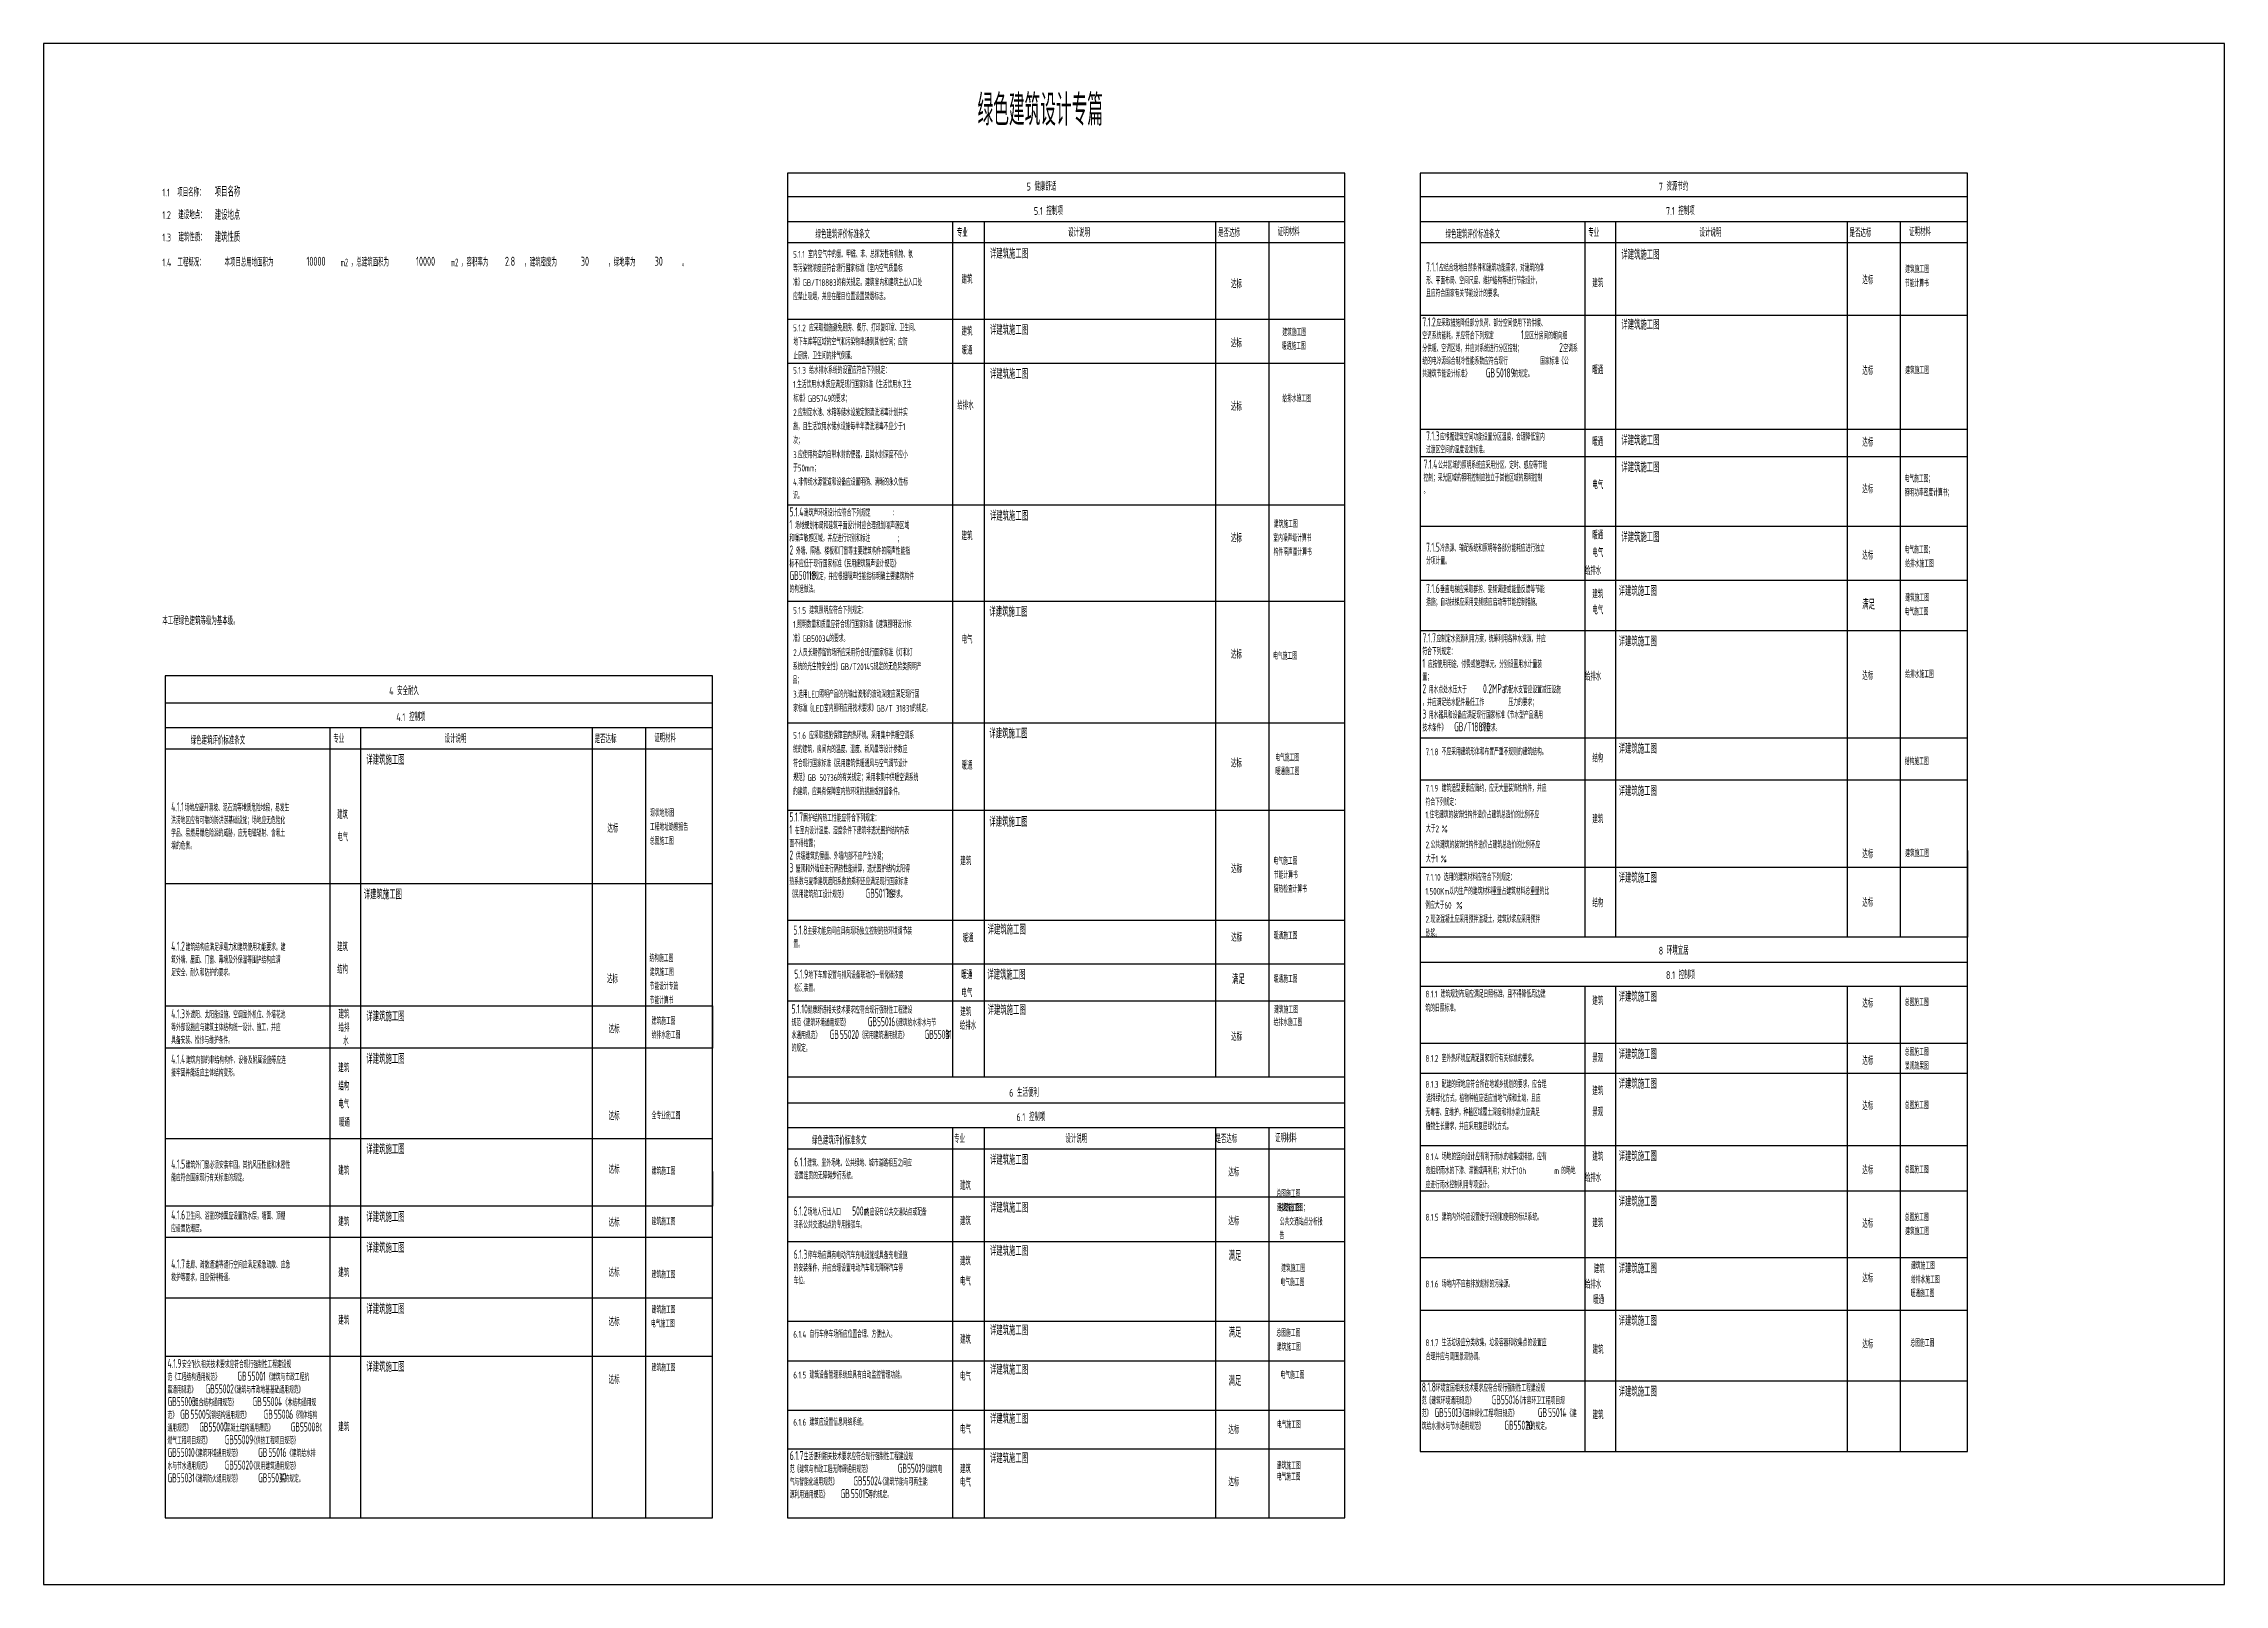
# Model space of a CAD drawing. Extents: x 2605 to 86705, y 3882 to 63282.
import ezdxf

# ---------------------------------------------------------------- set-up
doc = ezdxf.new("R2010")
doc.units = 0
doc.header["$LTSCALE"] = 1000
for name, color, linetype in [('A-Text(建筑文字)', 33, 'Continuous'), ('C-ANNO-TTLB', 7, 'Continuous'), ('DIM_LEAD', 3, 'Continuous'), ('PUB_TEXT', 7, 'Continuous'), ('PUB_TITLE', 4, 'Continuous')]:
    doc.layers.add(name, color=color, linetype=linetype)
doc.styles.add('LJ_TXT', font='GBENOR', dxfattribs={"width": 0.7, "bigfont": 'GBHZFS'})

# ---------------------------------------------------------------- blocks, each defined once
blk = doc.blocks.new('AutoBlock_20250323_0', base_point=(15082, 24048))
at = {"color": 1, "style": 'LJ_TXT', "width": 0.7}
blk.add_attdef('4.1.4措施_001', (15053, 23953), '', height=350, dxfattribs=at)
blk = doc.blocks.new('AutoBlock_20250323_1', base_point=(15082, 20569))
at = {"color": 1, "style": 'LJ_TXT', "width": 0.7}
blk.add_attdef('4.1.5措施_001', (15053, 20473), '', height=350, dxfattribs=at)
blk = doc.blocks.new('AutoBlock_20250323_2', base_point=(39127, 55092))
at = {"color": 1, "style": 'LJ_TXT', "width": 0.7}
blk.add_attdef('5.1.1措施_001', (39099, 54997), '', height=350, dxfattribs=at)
blk = doc.blocks.new('AutoBlock_20250323_3', base_point=(39109, 41288))
at = {"color": 1, "style": 'LJ_TXT', "width": 0.7}
blk.add_attdef('5.1.5措施_001', (39080, 41192), '', height=350, dxfattribs=at)
blk = doc.blocks.new('AutoBlock_20250323_4', base_point=(63374, 40147))
at = {"color": 1, "style": 'LJ_TXT', "width": 0.7}
blk.add_attdef('7.1.7措施_001', (63346, 40051), '', height=350, dxfattribs=at)
blk = doc.blocks.new('AutoBlock_20250323_5', base_point=(63374, 36012))
at = {"color": 1, "style": 'LJ_TXT', "width": 0.7}
blk.add_attdef('7.1.8措施_001', (63346, 35916), '', height=350, dxfattribs=at)
blk = doc.blocks.new('AutoBlock_20250323_6', base_point=(63374, 20299))
at = {"color": 1, "style": 'LJ_TXT', "width": 0.7}
blk.add_attdef('8.1.4措施_001', (63346, 20203), '', height=350, dxfattribs=at)
blk = doc.blocks.new('AutoBlock_20250323_7', base_point=(63374, 18552))
at = {"color": 1, "style": 'LJ_TXT', "width": 0.7}
blk.add_attdef('8.1.5措施_001', (63346, 18456), '', height=350, dxfattribs=at)
blk = doc.blocks.new('AutoBlock_20250323_8', base_point=(63374, 15974))
at = {"color": 1, "style": 'LJ_TXT', "width": 0.7}
blk.add_attdef('8.1.6措施_001', (63346, 15878), '', height=350, dxfattribs=at)
blk = doc.blocks.new('AutoBlock_20250323_9', base_point=(63374, 13952))
at = {"color": 1, "style": 'LJ_TXT', "width": 0.7}
blk.add_attdef('8.1.7措施_001', (63346, 13857), '', height=350, dxfattribs=at)
blk = doc.blocks.new('AutoBlock_20250323_10', base_point=(63374, 11223))
at = {"color": 1, "style": 'LJ_TXT', "width": 0.7}
blk.add_attdef('8.1.8措施_001', (63346, 11128), '', height=350, dxfattribs=at)
blk = doc.blocks.new('AutoBlock_20250323_11', base_point=(72763, 41559))
at = {"color": 1, "style": 'LJ_TXT', "width": 0.7}
blk.add_attdef('7.1.6_001', (72737, 41475), '', height=350, dxfattribs=at)
blk = doc.blocks.new('AutoBlock_20250323_12', base_point=(48464, 27112))
at = {"color": 1, "style": 'LJ_TXT', "width": 0.7}
blk.add_attdef('5.1.9_001', (48438, 27028), '', height=350, dxfattribs=at)
blk = doc.blocks.new('AutoBlock_20250323_13', base_point=(39026, 27298))
at = {"color": 1, "style": 'LJ_TXT', "width": 0.7}
blk.add_attdef('5.1.9措施_001', (38997, 27202), '', height=350, dxfattribs=at)
blk = doc.blocks.new('AutoBlock_20250323_14', base_point=(39038, 29036))
at = {"color": 1, "style": 'LJ_TXT', "width": 0.7}
blk.add_attdef('5.1.8措施_001', (39009, 28940), '', height=350, dxfattribs=at)
blk = doc.blocks.new('AutoBlock_20250323_15', base_point=(39127, 12069))
at = {"color": 1, "style": 'LJ_TXT', "width": 0.7}
blk.add_attdef('6.1.5措施_001', (39099, 11973), '', height=350, dxfattribs=at)
blk = doc.blocks.new('AutoBlock_20250323_16', base_point=(48328, 13494))
at = {"color": 1, "style": 'LJ_TXT', "width": 0.7}
blk.add_attdef('6.1.4_001', (48302, 13409), '', height=350, dxfattribs=at)
blk = doc.blocks.new('AutoBlock_20250323_17', base_point=(48328, 11626))
at = {"color": 1, "style": 'LJ_TXT', "width": 0.7}
blk.add_attdef('B_C42_001', (48302, 11541), '', height=350, dxfattribs=at)
blk = doc.blocks.new('AutoBlock_20250323_18', base_point=(39127, 16646))
at = {"color": 1, "style": 'LJ_TXT', "width": 0.7}
blk.add_attdef('6.1.3措施_001', (39099, 16550), '', height=350, dxfattribs=at)
blk = doc.blocks.new('AutoBlock_20250323_19', base_point=(48328, 16447))
at = {"color": 1, "style": 'LJ_TXT', "width": 0.7}
blk.add_attdef('6.1.3_001', (48302, 16363), '', height=350, dxfattribs=at)
blk = doc.blocks.new('AutoBlock_20250323_20', base_point=(39109, 36596))
at = {"color": 1, "style": 'LJ_TXT', "width": 0.7}
blk.add_attdef('5.1.6措施_001', (39080, 36500), '', height=350, dxfattribs=at)
blk = doc.blocks.new('AutoBlock_20250323_21', base_point=(39127, 50458))
at = {"color": 1, "style": 'LJ_TXT', "width": 0.7}
blk.add_attdef('5.1.3措施_001', (39099, 50362), '', height=350, dxfattribs=at)
blk = doc.blocks.new('AutoBlock_20250323_22', base_point=(39127, 52153))
at = {"color": 1, "style": 'LJ_TXT', "width": 0.7}
blk.add_attdef('5.1.2措施_001', (39099, 52057), '', height=350, dxfattribs=at)
blk = doc.blocks.new('AutoBlock_20250323_23', base_point=(14980, 30391))
at = {"color": 1, "style": 'LJ_TXT', "width": 0.7}
blk.add_attdef('4.1.2措施_001', (14952, 30295), '', height=350, dxfattribs=at)
blk = doc.blocks.new('AutoBlock_20250323_24', base_point=(15082, 35580))
at = {"color": 1, "style": 'LJ_TXT', "width": 0.7}
blk.add_attdef('4.1.1措施_001', (15053, 35484), '', height=350, dxfattribs=at)
blk = doc.blocks.new('AutoBlock_20250323_25', base_point=(15082, 25689))
at = {"color": 1, "style": 'LJ_TXT', "width": 0.7}
blk.add_attdef('4.1.3措施_001', (15053, 25593), '', height=350, dxfattribs=at)
blk = doc.blocks.new('AutoBlock_20250323_26', base_point=(15082, 17957))
at = {"color": 1, "style": 'LJ_TXT', "width": 0.7}
blk.add_attdef('4.1.6措施_001', (15053, 17861), '', height=350, dxfattribs=at)
blk = doc.blocks.new('AutoBlock_20250323_27', base_point=(15082, 16766))
at = {"color": 1, "style": 'LJ_TXT', "width": 0.7}
blk.add_attdef('4.1.7措施_001', (15053, 16670), '', height=350, dxfattribs=at)
blk = doc.blocks.new('AutoBlock_20250323_28', base_point=(15082, 14409))
at = {"color": 1, "style": 'LJ_TXT', "width": 0.7}
blk.add_attdef('4.1.8措施_001', (15053, 14313), '', height=350, dxfattribs=at)
blk = doc.blocks.new('AutoBlock_20250323_29', base_point=(15082, 12177))
at = {"color": 1, "style": 'LJ_TXT', "width": 0.7}
blk.add_attdef('4.1.9措施_001', (15053, 12082), '', height=350, dxfattribs=at)
blk = doc.blocks.new('AutoBlock_20250323_30', base_point=(39127, 44986))
at = {"color": 1, "style": 'LJ_TXT', "width": 0.7}
blk.add_attdef('5.1.4措施_001', (39099, 44890), '', height=350, dxfattribs=at)
blk = doc.blocks.new('AutoBlock_20250323_31', base_point=(39109, 33189))
at = {"color": 1, "style": 'LJ_TXT', "width": 0.7}
blk.add_attdef('5.1.7措施_001', (39080, 33093), '', height=350, dxfattribs=at)
blk = doc.blocks.new('AutoBlock_20250323_32', base_point=(39038, 25934))
at = {"color": 1, "style": 'LJ_TXT', "width": 0.7}
blk.add_attdef('5.1.10措施_001', (39009, 25838), '', height=350, dxfattribs=at)
blk = doc.blocks.new('AutoBlock_20250323_33', base_point=(39127, 20158))
at = {"color": 1, "style": 'LJ_TXT', "width": 0.7}
blk.add_attdef('6.1.1措施_001', (39099, 20062), '', height=350, dxfattribs=at)
blk = doc.blocks.new('AutoBlock_20250323_34', base_point=(39127, 18314))
at = {"color": 1, "style": 'LJ_TXT', "width": 0.7}
blk.add_attdef('6.1.2措施_001', (39099, 18218), '', height=350, dxfattribs=at)
blk = doc.blocks.new('AutoBlock_20250323_35', base_point=(39127, 13586))
at = {"color": 1, "style": 'LJ_TXT', "width": 0.7}
blk.add_attdef('6.1.4措施_001', (39099, 13491), '', height=350, dxfattribs=at)
blk = doc.blocks.new('AutoBlock_20250323_36', base_point=(39127, 10177))
at = {"color": 1, "style": 'LJ_TXT', "width": 0.7}
blk.add_attdef('6.1.6措施_001', (39099, 10081), '', height=350, dxfattribs=at)
blk = doc.blocks.new('AutoBlock_20250323_37', base_point=(39127, 8654))
at = {"color": 1, "style": 'LJ_TXT', "width": 0.7}
blk.add_attdef('6.1.7措施_001', (39099, 8559), '', height=350, dxfattribs=at)
blk = doc.blocks.new('AutoBlock_20250323_38', base_point=(63476, 55057))
at = {"color": 1, "style": 'LJ_TXT', "width": 0.7}
blk.add_attdef('7.1.1措施_001', (63448, 54961), '', height=350, dxfattribs=at)
blk = doc.blocks.new('AutoBlock_20250323_39', base_point=(63476, 52354))
at = {"color": 1, "style": 'LJ_TXT', "width": 0.7}
blk.add_attdef('7.1.2措施_001', (63448, 52259), '', height=350, dxfattribs=at)
blk = doc.blocks.new('AutoBlock_20250323_40', base_point=(63476, 47900))
at = {"color": 1, "style": 'LJ_TXT', "width": 0.7}
blk.add_attdef('7.1.3措施_001', (63448, 47804), '', height=350, dxfattribs=at)
blk = doc.blocks.new('AutoBlock_20250323_41', base_point=(63476, 46858))
at = {"color": 1, "style": 'LJ_TXT', "width": 0.7}
blk.add_attdef('7.1.4措施_001', (63448, 46762), '', height=350, dxfattribs=at)
blk = doc.blocks.new('AutoBlock_20250323_42', base_point=(63476, 44165))
at = {"color": 1, "style": 'LJ_TXT', "width": 0.7}
blk.add_attdef('7.1.5措施_001', (63448, 44070), '', height=350, dxfattribs=at)
blk = doc.blocks.new('AutoBlock_20250323_43', base_point=(63374, 42091))
at = {"color": 1, "style": 'LJ_TXT', "width": 0.7}
blk.add_attdef('7.1.6措施_001', (63346, 41995), '', height=350, dxfattribs=at)
blk = doc.blocks.new('AutoBlock_20250323_44', base_point=(63374, 34378))
at = {"color": 1, "style": 'LJ_TXT', "width": 0.7}
blk.add_attdef('7.1.9措施_001', (63346, 34282), '', height=350, dxfattribs=at)
blk = doc.blocks.new('AutoBlock_20250323_45', base_point=(63374, 31030))
at = {"color": 1, "style": 'LJ_TXT', "width": 0.7}
blk.add_attdef('7.1.10措施_001', (63346, 30935), '', height=350, dxfattribs=at)
blk = doc.blocks.new('AutoBlock_20250323_46', base_point=(63374, 26446))
at = {"color": 1, "style": 'LJ_TXT', "width": 0.7}
blk.add_attdef('8.1.1措施_001', (63346, 26350), '', height=350, dxfattribs=at)
blk = doc.blocks.new('AutoBlock_20250323_47', base_point=(63374, 24232))
at = {"color": 1, "style": 'LJ_TXT', "width": 0.7}
blk.add_attdef('8.1.2措施_001', (63346, 24137), '', height=350, dxfattribs=at)
blk = doc.blocks.new('AutoBlock_20250323_48', base_point=(63374, 23092))
at = {"color": 1, "style": 'LJ_TXT', "width": 0.7}
blk.add_attdef('8.1.3措施_001', (63346, 22996), '', height=350, dxfattribs=at)
blk = doc.blocks.new('AutoBlock_20250323_49', base_point=(9206, 56493))
at = {"layer": 'PUB_TEXT', "color": 1, "style": 'LJ_TXT', "width": 0.7}
blk.add_attdef('项目地点', (9206, 56493), '', height=350, dxfattribs=at)
blk = doc.blocks.new('AutoBlock_20250323_50', base_point=(9206, 55642))
at = {"layer": 'PUB_TEXT', "color": 1, "style": 'LJ_TXT', "width": 0.7}
blk.add_attdef('建筑类型', (9206, 55642), '', height=350, dxfattribs=at)
blk = doc.blocks.new('AutoBlock_20250323_51', base_point=(12741, 54716))
at = {"layer": 'PUB_TEXT', "color": 1, "style": 'LJ_TXT', "width": 0.7}
blk.add_attdef('总用地面积', (12741, 54716), '', height=350, dxfattribs=at)
blk = doc.blocks.new('AutoBlock_20250323_52', base_point=(16967, 54716))
at = {"layer": 'PUB_TEXT', "color": 1, "style": 'LJ_TXT', "width": 0.7}
blk.add_attdef('总建筑面积', (16967, 54716), '', height=350, dxfattribs=at)
blk = doc.blocks.new('AutoBlock_20250323_53', base_point=(20396, 54716))
at = {"layer": 'PUB_TEXT', "color": 1, "style": 'LJ_TXT', "width": 0.7}
blk.add_attdef('容积率', (20396, 54716), '', height=350, dxfattribs=at)
blk = doc.blocks.new('AutoBlock_20250323_54', base_point=(23324, 54716))
at = {"layer": 'PUB_TEXT', "color": 1, "style": 'LJ_TXT', "width": 0.7}
blk.add_attdef('建筑密度', (23324, 54716), '', height=350, dxfattribs=at)
blk = doc.blocks.new('AutoBlock_20250323_55', base_point=(26170, 54716))
at = {"layer": 'PUB_TEXT', "color": 1, "style": 'LJ_TXT', "width": 0.7}
blk.add_attdef('绿地率', (26170, 54716), '', height=350, dxfattribs=at)
blk = doc.blocks.new('AutoBlock_20250323_56', base_point=(9206, 57388))
at = {"layer": 'PUB_TEXT', "color": 1, "style": 'LJ_TXT', "width": 0.7}
blk.add_attdef('项目名称', (9206, 57388), '', height=350, dxfattribs=at)

msp = doc.modelspace()

# ---------------------------------------------------------------- linework, layer by layer
for p, q in [((52782, 57373), (31298, 57373)), ((76792, 57373), (55687, 57373)), ((52782, 56413), (31298, 56413)), ((76792, 56413), (55687, 56413)), ((52782, 55601), (31298, 55601)), ((76792, 55601), (55687, 55601)), ((31298, 52661), (52782, 52661)), ((55687, 52814), (76792, 52814)), ((55687, 52814), (76792, 52814)), ((31298, 50967), (52782, 50967)), ((55687, 47366), (76792, 47366)), ((55687, 44674), (76792, 44674)), ((55687, 42596), (76792, 42596)), ((31298, 41786), (52782, 41786)), ((55687, 40652), (76792, 40652)), ((28398, 37860), (7293, 37860)), ((31298, 37094), (52782, 37094)), ((28398, 36901), (7293, 36901)), ((28398, 36088), (7293, 36088)), ((55687, 27866), (76792, 27866)), ((52782, 22438), (31289, 22438)), ((52782, 21479), (31289, 21479)), ((52782, 20666), (31289, 20666)), ((55687, 20804), (76792, 20804)), ((31298, 18822), (52782, 18822)), ((55687, 19057), (76792, 19057)), ((55687, 16479), (76792, 16479)), ((31298, 14029), (52782, 14029)), ((31298, 12506), (52782, 12506)), ((31298, 10596), (52782, 10596))]:
    msp.add_line(p, q)
for points in [[(55687, 23597), (76792, 23597)], [(55687, 14458), (76792, 14458)]]:
    msp.add_lwpolyline(points)
at = {"layer": 'C-ANNO-TTLB'}
for p, q in [((52782, 58293), (31298, 58293)), ((31298, 58293), (31298, 6454)), ((52782, 6454), (52782, 58293)), ((37653, 56413), (37653, 23440)), ((38874, 56413), (38874, 23440)), ((47804, 56413), (47804, 23440)), ((49859, 56413), (49859, 23440)), ((62042, 56413), (62042, 52814)), ((63223, 56413), (63223, 52814)), ((72152, 56413), (72152, 52814)), ((74207, 56413), (74207, 52814)), ((55687, 52814), (55687, 9000)), ((62042, 52814), (62042, 28836)), ((63223, 52814), (63223, 28836)), ((72152, 52814), (72152, 28836)), ((74207, 52814), (74207, 28836)), ((76792, 9000), (76792, 52814)), ((76792, 48408), (55687, 48408)), ((52782, 45495), (31298, 45495)), ((28398, 38909), (7293, 38909)), ((7293, 38909), (7293, 6454)), ((28398, 6454), (28398, 38909)), ((13648, 36901), (13648, 6454)), ((14829, 36901), (14829, 6454)), ((23758, 36901), (23758, 6454)), ((25813, 36901), (25813, 6454)), ((55687, 36517), (76792, 36517)), ((31298, 35163), (31298, 32453)), ((76792, 34883), (55687, 34883)), ((31298, 33731), (52782, 33731)), ((76792, 32174), (76792, 28836)), ((55687, 31536), (76792, 31536)), ((28398, 30896), (7293, 30896)), ((52782, 29473), (31298, 29473)), ((76792, 28836), (55687, 28836)), ((31298, 27803), (52782, 27803)), ((55687, 26951), (76792, 26951)), ((62042, 26951), (62042, 9000)), ((63223, 26951), (63223, 9000)), ((72152, 26951), (72152, 9000)), ((74207, 26951), (74207, 9000)), ((7293, 26191), (28398, 26191)), ((28398, 26191), (28398, 24557)), ((52782, 26372), (31298, 26372)), ((28398, 24557), (7293, 24557)), ((7293, 24557), (7293, 21093)), ((76792, 24738), (55687, 24738)), ((52782, 23440), (31298, 23440)), ((7293, 21077), (28398, 21077)), ((37653, 21479), (37653, 6454)), ((38874, 21479), (38874, 6454)), ((47804, 21479), (47804, 6454)), ((49859, 21479), (49859, 6454)), ((28398, 19804), (28398, 18466)), ((28398, 18466), (7293, 18466)), ((7293, 17274), (28398, 17274)), ((52782, 17083), (31298, 17083)), ((28398, 14917), (7293, 14917)), ((7293, 12686), (28398, 12686)), ((55687, 11729), (76792, 11729)), ((31298, 9111), (52782, 9111)), ((55687, 9000), (76792, 9000)), ((7293, 6454), (28398, 6454)), ((31298, 6454), (52782, 6454))]:
    msp.add_line(p, q, dxfattribs=at)
msp.add_lwpolyline([(76792, 52814), (76792, 58293), (55687, 58293), (55687, 52814)], dxfattribs=at)
at = {"layer": 'PUB_TITLE'}
msp.add_lwpolyline([(2605, 3882), (86705, 3882), (86705, 63282), (2605, 63282)], close=True, dxfattribs=at)

# ---------------------------------------------------------------- block references
for name, p, values in [('AutoBlock_20250323_56', (9206, 57388), {'项目名称': '项目名称'}), ('AutoBlock_20250323_49', (9206, 56493), {'项目地点': '建设地点'}), ('AutoBlock_20250323_50', (9206, 55642), {'建筑类型': '建筑性质'}), ('AutoBlock_20250323_51', (12741, 54716), {'总用地面积': '10000'}), ('AutoBlock_20250323_52', (16967, 54716), {'总建筑面积': '10000'}), ('AutoBlock_20250323_53', (20396, 54716), {'容积率': '2.8'}), ('AutoBlock_20250323_54', (23324, 54716), {'建筑密度': '30'}), ('AutoBlock_20250323_55', (26170, 54716), {'绿地率': '30'}), ('AutoBlock_20250323_2', (39127, 55092), {'5.1.1措施_001': '详建筑施工图'}), ('AutoBlock_20250323_38', (63476, 55057), {'7.1.1措施_001': '详建筑施工图'}), ('AutoBlock_20250323_22', (39127, 52153), {'5.1.2措施_001': '详建筑施工图'}), ('AutoBlock_20250323_39', (63476, 52354), {'7.1.2措施_001': '详建筑施工图'}), ('AutoBlock_20250323_21', (39127, 50458), {'5.1.3措施_001': '详建筑施工图'}), ('AutoBlock_20250323_40', (63476, 47900), {'7.1.3措施_001': '详建筑施工图'}), ('AutoBlock_20250323_41', (63476, 46858), {'7.1.4措施_001': '详建筑施工图'}), ('AutoBlock_20250323_30', (39127, 44986), {'5.1.4措施_001': '详建筑施工图'}), ('AutoBlock_20250323_42', (63476, 44165), {'7.1.5措施_001': '详建筑施工图'}), ('AutoBlock_20250323_43', (63374, 42091), {'7.1.6措施_001': '详建筑施工图'}), ('AutoBlock_20250323_3', (39109, 41288), {'5.1.5措施_001': '详建筑施工图'}), ('AutoBlock_20250323_11', (72763, 41559), {'7.1.6_001': '满足'}), ('AutoBlock_20250323_4', (63374, 40147), {'7.1.7措施_001': '详建筑施工图'}), ('AutoBlock_20250323_20', (39109, 36596), {'5.1.6措施_001': '详建筑施工图'}), ('AutoBlock_20250323_5', (63374, 36012), {'7.1.8措施_001': '详建筑施工图'}), ('AutoBlock_20250323_24', (15082, 35580), {'4.1.1措施_001': '详建筑施工图'}), ('AutoBlock_20250323_44', (63374, 34378), {'7.1.9措施_001': '详建筑施工图'}), ('AutoBlock_20250323_31', (39109, 33189), {'5.1.7措施_001': '详建筑施工图'}), ('AutoBlock_20250323_45', (63374, 31030), {'7.1.10措施_001': '详建筑施工图'}), ('AutoBlock_20250323_23', (14980, 30391), {'4.1.2措施_001': '详建筑施工图'}), ('AutoBlock_20250323_14', (39038, 29036), {'5.1.8措施_001': '详建筑施工图'}), ('AutoBlock_20250323_13', (39026, 27298), {'5.1.9措施_001': '详建筑施工图'}), ('AutoBlock_20250323_12', (48464, 27112), {'5.1.9_001': '满足'}), ('AutoBlock_20250323_32', (39038, 25934), {'5.1.10措施_001': '详建筑施工图'}), ('AutoBlock_20250323_46', (63374, 26446), {'8.1.1措施_001': '详建筑施工图'}), ('AutoBlock_20250323_25', (15082, 25689), {'4.1.3措施_001': '详建筑施工图'}), ('AutoBlock_20250323_47', (63374, 24232), {'8.1.2措施_001': '详建筑施工图'}), ('AutoBlock_20250323_0', (15082, 24048), {'4.1.4措施_001': '详建筑施工图'}), ('AutoBlock_20250323_48', (63374, 23092), {'8.1.3措施_001': '详建筑施工图'}), ('AutoBlock_20250323_1', (15082, 20569), {'4.1.5措施_001': '详建筑施工图'}), ('AutoBlock_20250323_33', (39127, 20158), {'6.1.1措施_001': '详建筑施工图'}), ('AutoBlock_20250323_6', (63374, 20299), {'8.1.4措施_001': '详建筑施工图'}), ('AutoBlock_20250323_34', (39127, 18314), {'6.1.2措施_001': '详建筑施工图'}), ('AutoBlock_20250323_7', (63374, 18552), {'8.1.5措施_001': '详建筑施工图'}), ('AutoBlock_20250323_26', (15082, 17957), {'4.1.6措施_001': '详建筑施工图'}), ('AutoBlock_20250323_27', (15082, 16766), {'4.1.7措施_001': '详建筑施工图'}), ('AutoBlock_20250323_18', (39127, 16646), {'6.1.3措施_001': '详建筑施工图'}), ('AutoBlock_20250323_19', (48328, 16447), {'6.1.3_001': '满足'}), ('AutoBlock_20250323_8', (63374, 15974), {'8.1.6措施_001': '详建筑施工图'}), ('AutoBlock_20250323_28', (15082, 14409), {'4.1.8措施_001': '详建筑施工图'}), ('AutoBlock_20250323_35', (39127, 13586), {'6.1.4措施_001': '详建筑施工图'}), ('AutoBlock_20250323_16', (48328, 13494), {'6.1.4_001': '满足'}), ('AutoBlock_20250323_9', (63374, 13952), {'8.1.7措施_001': '详建筑施工图'}), ('AutoBlock_20250323_29', (15082, 12177), {'4.1.9措施_001': '详建筑施工图'}), ('AutoBlock_20250323_15', (39127, 12069), {'6.1.5措施_001': '详建筑施工图'}), ('AutoBlock_20250323_17', (48328, 11626), {'B_C42_001': '满足'}), ('AutoBlock_20250323_10', (63374, 11223), {'8.1.8措施_001': '详建筑施工图'}), ('AutoBlock_20250323_36', (39127, 10177), {'6.1.6措施_001': '详建筑施工图'}), ('AutoBlock_20250323_37', (39127, 8654), {'6.1.7措施_001': '详建筑施工图'})]:
    msp.add_blockref(name, p).add_auto_attribs(values)

# ---------------------------------------------------------------- texts
at = {"style": 'LJ_TXT'}
for s, height, width, p in [('等污染物浓度应符合现行国家标准《室内空气质量标', 262.5, 0.7, (31508, 54483)), ('5.1.1 室内空气中的氨、甲醛、苯、总挥发性有机物、氡', 262.5, 0.7, (31508, 55027)), ('7.1.1', 350, 0.56, (55920, 54502)), ('应结合场地自然条件和建筑功能需求，对建筑的体', 261.81, 0.7, (56427, 54502)), ('建筑施工图', 262.5, 0.7, (74397, 54445)), ('准》GB/T18883的有关规定。建筑室内和建筑主出入口处', 262.5, 0.7, (31508, 53939)), ('形、平面布局、空间尺度、维护结构等进行节能设计，', 261.81, 0.7, (55920, 54011)), ('节能计算书', 262.5, 0.7, (74386, 53903)), ('应禁止吸烟，并应在醒目位置设置禁烟标志。', 262.5, 0.7, (31511, 53398)), ('且应符合国家有关节能设计的要求。', 261.81, 0.7, (55920, 53521)), ('5.1.2 应采取措施避免厨房、餐厅、打印复印室、卫生间、', 262.5, 0.7, (31508, 52191)), ('建筑施工图', 262.5, 0.7, (50376, 52015)), ('地下车库等区域的空气和污染物串通到其他空间；应防', 262.5, 0.7, (31517, 51650)), ('止厨房、卫生间的排气倒灌。', 262.5, 0.7, (31515, 51111)), ('暖通施工图', 262.5, 0.7, (50357, 51485)), ('5.1.3 给水排水系统的设置应符合下列规定：', 262.5, 0.7, (31508, 50554)), ('建筑施工图', 262.5, 0.7, (74397, 50549)), ('1.生活饮用水水质应满足现行国家标准《生活饮用水卫生', 262.5, 0.7, (31508, 50010)), ('标准》GB5749的要求；', 262.5, 0.7, (31521, 49466)), ('给排水施工图', 262.5, 0.7, (50376, 49463)), ('2.应制定水池、水箱等储水设施定期清洗消毒计划并实', 262.5, 0.7, (31512, 48925)), ('施，且生活饮用水储水设施每半年清洗消毒不应少于1', 262.5, 0.7, (31511, 48384)), ('次；', 262.5, 0.7, (31513, 47843)), ('7.1.3', 350, 0.56, (55920, 47983)), ('应根据建筑空间功能设置分区温度，合理降低室内', 261.81, 0.7, (56460, 47983)), ('3.应使用构造内自带水封的便器，且其水封深度不应小', 262.5, 0.7, (31508, 47301)), ('过渡区空间的温度设定标准。', 261.81, 0.7, (55920, 47492)), ('于50mm；', 262.5, 0.7, (31506, 46788)), ('4.非传统水源管道和设备应设置明确、清晰的永久性标', 262.5, 0.7, (31508, 46246)), ('电气施工图；', 262.5, 0.7, (74372, 46375)), ('识。', 262.5, 0.7, (31506, 45727)), ('照明功率密度计算书；', 262.5, 0.7, (74372, 45834)), ('建筑施工图', 262.5, 0.7, (50049, 44623)), ('室内噪声级计算书', 262.5, 0.7, (50026, 44084)), ('构件隔声量计算书', 262.5, 0.7, (50039, 43546)), ('7.1.5', 350, 0.56, (55920, 43695)), ('冷热源、输配系统和照明等各部分能耗应进行独立', 261.81, 0.7, (56460, 43695)), ('电气施工图；', 262.5, 0.7, (74372, 43634)), ('分项计量。', 261.8, 0.7, (55920, 43204)), ('给排水施工图', 262.5, 0.7, (74397, 43096)), ('7.1.6', 350, 0.56, (55920, 42102)), ('垂直电梯应采取群控、变频调速或能量反馈等节能', 261.81, 0.7, (56460, 42102)), ('建筑施工图', 262.5, 0.7, (74397, 41781)), ('5.1.5 建筑照明应符合下列规定：', 262.5, 0.7, (31508, 41301)), ('措施；自动扶梯应采用变频感应启动等节能控制措施。', 261.81, 0.7, (55920, 41611)), ('电气施工图', 262.5, 0.7, (74372, 41242)), ('1.照明数量和质量应符合现行国家标准《建筑照明设计标', 262.5, 0.7, (31508, 40757)), ('准》GB50034的要求。', 262.5, 0.7, (31508, 40213)), ('2.人员长期停留的场所应采用符合现行国家标准《灯和灯', 262.5, 0.7, (31512, 39669)), ('电气施工图', 262.5, 0.7, (50024, 39540)), ('品；', 262.5, 0.7, (31488, 38609)), ('系统的光生物安全性》GB/T20145规定的无危险类照明产', 262.5, 0.7, (31498, 39128)), ('给排水施工图', 262.5, 0.7, (74397, 38833)), ('3.选用LED照明产品的光输出波形的波动深度应满足现行国', 262.5, 0.7, (31508, 38068)), ('家标准《LED室内照明应用技术要求》GB/T 31831的规定。', 262.5, 0.7, (31513, 37523)), ('统的建筑，房间内的温度、湿度、新风量等设计参数应', 262.5, 0.7, (31506, 35939)), ('5.1.6 应采取措施保障室内热环境。采用集中供暖空调系', 262.5, 0.7, (31508, 36480)), ('符合现行国家标准《民用建筑供暖通风与空气调节设计', 262.5, 0.7, (31511, 35395)), ('暖通施工图', 262.5, 0.7, (50109, 35090)), ('电气施工图', 262.5, 0.7, (50103, 35620)), ('7.1.8 不应采用建筑形体和布置严重不规则的建筑结构。', 262.5, 0.7, (55897, 35847)), ('结构施工图', 262.5, 0.7, (74382, 35470)), ('的建筑，应具有保障室内热环境的措施或预留条件。', 262.5, 0.7, (31504, 34312)), ('规范》GB 50736的有关规定；采用非集中供暖空调系统', 262.5, 0.7, (31513, 34854)), ('7.1.9 建筑造型要素应简约，应无大量装饰性构件，并应', 262.5, 0.7, (55897, 34442)), ('4.1.1', 350, 0.56, (7525, 33688)), ('场地应避开滑坡、泥石流等地质危险地段，易发生', 261.81, 0.7, (8049, 33688)), ('现状地形图', 262.5, 0.7, (25993, 33481)), ('1.住宅建筑的装饰性构件造价占建筑总造价的比例不应', 262.5, 0.7, (55897, 33419)), ('符合下列规定：', 262.5, 0.7, (55900, 33906)), ('洪涝地区应有可靠的防洪涝基础设施；场地应无危险化', 261.81, 0.7, (7525, 33198)), ('学品、易燃易爆危险源的威胁，应无电磁辐射、含氡土', 261.81, 0.7, (7525, 32708)), ('工程地址勘察报告', 262.5, 0.7, (25987, 32943)), ('大于2', 262.5, 0.7, (55916, 32878)), ('%%%', 262.5, 0.7, (56514, 32878)), ('；', 262, 0.7, (56672, 32878)), ('壤的危害。', 261.8, 0.7, (7525, 32218)), ('总图施工图', 262.5, 0.7, (25984, 32402)), ('2.公共建筑的装饰性构件造价占建筑总造价的比例不应', 262.5, 0.7, (55900, 32260)), ('大于1', 262.5, 0.7, (55916, 31719)), ('%%%', 262.5, 0.7, (56484, 31719)), ('建筑施工图', 262.5, 0.7, (74397, 31927)), ('电气施工图', 262.5, 0.7, (50036, 31636)), ('节能计算书', 262.5, 0.7, (50049, 31095)), ('7.1.10 选用的建筑材料应符合下列规定：', 262.5, 0.7, (55897, 31012)), ('。', 262, 0.7, (56641, 31719)), ('隔热检查计算书', 262.5, 0.7, (50040, 30553)), ('1.500Km以内生产的建筑材料重量占建筑材料总重量的比', 262.5, 0.7, (55897, 30471)), ('例应大于60', 262.5, 0.7, (55891, 29930)), ('2.现浇混凝土应采用预拌混凝土，建筑砂浆应采用预拌', 262.5, 0.7, (55900, 29388)), ('%%%', 262.5, 0.7, (57087, 29930)), ('；', 262, 0.7, (57245, 29930)), ('4.1.2', 350, 0.56, (7525, 28312)), ('建筑结构应满足承载力和建筑使用功能要求。建', 261.81, 0.7, (8082, 28312)), ('置。', 261.8, 0.7, (31520, 28431)), ('5.1.8', 350, 0.56, (31520, 28932)), ('主要功能房间应具有现场独立控制的热环境调节装', 261.81, 0.7, (32061, 28932)), ('暖通施工图', 262.5, 0.7, (50042, 28753)), ('砂浆。', 262.5, 0.7, (55904, 28853)), ('筑外墙、屋面、门窗、幕墙及外保温等围护结构应满', 261.81, 0.7, (7525, 27821)), ('结构施工图', 262.5, 0.7, (25970, 27884)), ('足安全、耐久和防护的要求。', 261.81, 0.7, (7525, 27331)), ('节能设计专篇', 262.5, 0.7, (25974, 26804)), ('建筑施工图', 262.5, 0.7, (25985, 27345)), ('检测装置。', 261.8, 0.7, (31555, 26737)), ('5.1.9', 350, 0.56, (31555, 27237)), ('地下车库设置与排风设备联动的一氧化碳浓度', 261.81, 0.7, (32095, 27237)), ('暖通施工图', 262.5, 0.7, (50042, 27083)), ('节能计算书', 262.5, 0.7, (25974, 26263)), ('建筑施工图', 262.5, 0.7, (50058, 25899)), ('筑的日照标准。', 262.5, 0.7, (55894, 25962)), ('8.1.1 建筑规划布局应满足日照标准，且不得降低周边建', 262.5, 0.7, (55897, 26507)), ('总图施工图', 262.5, 0.7, (74378, 26185)), ('等外部设施应与建筑主体结构统一设计、施工，并应', 261.81, 0.7, (7525, 25215)), ('4.1.3', 350, 0.56, (7525, 25706)), ('外遮阳、太阳能设施、空调室外机位、外墙花池', 261.81, 0.7, (8082, 25706)), ('建筑施工图', 262.5, 0.7, (26053, 25465)), ('给排水施工图', 262.5, 0.7, (50039, 25413)), ('具备安装、检修与维护条件。', 261.81, 0.7, (7525, 24724)), ('给排水施工图', 262.5, 0.7, (26053, 24926)), ('总图施工图', 262.5, 0.7, (74378, 24266)), ('接牢固并能适应主体结构变形。', 261.81, 0.7, (7525, 23466)), ('4.1.4', 350, 0.56, (7525, 23957)), ('建筑内部的非结构构件、设备及附属设施等应连', 261.81, 0.7, (8098, 23957)), ('8.1.2 室外热环境应满足国家现行有关标准的要求。', 262.5, 0.7, (55897, 24027)), ('景观效果图', 262.5, 0.7, (74386, 23730)), ('8.1.3 配建的绿地应符合所在地城乡规划的要求，应合理', 262.5, 0.7, (55897, 23029)), ('选择绿化方式，植物种植应适应当地气候和土壤，且应', 262.5, 0.7, (55920, 22488)), ('全专业施工图', 262.5, 0.7, (26053, 21819)), ('无毒害、宜维护，种植区域覆土深度和排水能力应满足', 262.5, 0.7, (55894, 21947)), ('总图施工图', 262.5, 0.7, (74378, 22209)), ('植物生长需求，并应采用复层绿化方式。', 262.5, 0.7, (55904, 21405)), ('4.1.5', 350, 0.56, (7525, 19912)), ('建筑外门窗必须安装牢固，其抗风压性能和水密性', 261.81, 0.7, (8082, 19912)), ('6.1.1', 350, 0.56, (31548, 19993)), ('建筑、室外场地、公共绿地、城市道路相互之间应', 261.81, 0.7, (32055, 19993)), ('8.1.4 场地的竖向设计应有利于雨水的收集或排放，应有', 262.5, 0.7, (55897, 20236)), ('能应符合国家现行有关标准的规定。', 261.81, 0.7, (7525, 19422)), ('建筑施工图', 262.5, 0.7, (26053, 19681)), ('设置连贯的无障碍步行系统。', 261.81, 0.7, (31548, 19502)), ('应进行雨水控制利用专项设计。', 262.5, 0.7, (55900, 19151)), ('效组织雨水的下渗、滞蓄或再利用；对大于10h', 262.5, 0.7, (55906, 19695)), ('m', 262, 0.7, (60864, 19695)), ('的场地', 262.5, 0.7, (61131, 19695)), ('总图施工图', 262.5, 0.7, (74378, 19733)), ('总图施工图', 262.5, 0.7, (50148, 18807)), ('建筑施工图', 262.5, 0.7, (50167, 18268)), ('总图施工图；', 262.5, 0.7, (50259, 18263)), ('应设置防潮层。', 261.8, 0.7, (7525, 17459)), ('4.1.6', 350, 0.56, (7525, 17949)), ('卫生间、浴室的地面应设置防水层，墙面、顶棚', 261.81, 0.7, (8082, 17949)), ('建筑施工图', 262.5, 0.7, (26053, 17733)), ('联系公共交通站点的专用接驳车。', 261.81, 0.7, (31531, 17609)), ('6.1.2', 350, 0.56, (31531, 18103)), ('场地人行出入口', 261.8, 0.7, (32071, 18103)), ('500m', 350, 0.56, (33786, 18103)), ('内应设有公共交通站点或配备', 261.81, 0.7, (34276, 18103)), ('公共交通站点分析报', 262.5, 0.7, (50275, 17724)), ('8.1.5 建筑内外均应设置便于识别和使用的标识系统。', 262.5, 0.7, (55897, 17906)), ('总图施工图', 262.5, 0.7, (74378, 17893)), ('告', 262, 0.7, (50267, 17188)), ('建筑施工图', 262.5, 0.7, (74397, 17354)), ('4.1.7', 350, 0.56, (7525, 16064)), ('走廊、疏散通道等通行空间应满足紧急疏散、应急', 261.81, 0.7, (8082, 16064)), ('的安装条件，并应合理设置电动汽车和无障碍汽车停', 261.81, 0.7, (31531, 15943)), ('6.1.3', 350, 0.56, (31531, 16433)), ('停车场应具有电动汽车充电设施或具备充电设施', 261.81, 0.7, (32071, 16433)), ('建筑施工图', 262.5, 0.7, (50332, 15931)), ('建筑施工图', 262.5, 0.7, (74622, 16031)), ('救护等要求，且应保持畅通。', 261.81, 0.7, (7525, 15574)), ('建筑施工图', 262.5, 0.7, (26053, 15686)), ('车位。', 261.8, 0.7, (31531, 15453)), ('电气施工图', 262.5, 0.7, (50306, 15392)), ('8.1.6 场地内不应有排放超标的污染源。', 262.5, 0.7, (55897, 15330)), ('暖通施工图', 262.5, 0.7, (74602, 14962)), ('给排水施工图', 262.5, 0.7, (74622, 15492)), ('建筑施工图', 262.5, 0.7, (26053, 14332)), ('电气施工图', 262.5, 0.7, (26027, 13793)), ('6.1.4 自行车停车场所应位置合理、方便出入。', 262.5, 0.7, (31517, 13393)), ('总图施工图', 262.5, 0.7, (50148, 13433)), ('建筑施工图', 262.5, 0.7, (50167, 12894)), ('8.1.7 生活垃圾应分类收集，垃圾容器和收集点的设置应', 262.5, 0.7, (55897, 13065)), ('合理并应与周围景观协调。', 262.5, 0.7, (55908, 12524)), ('总图施工图', 262.5, 0.7, (74597, 13046)), ('建筑施工图', 262.5, 0.7, (26053, 12100)), ('6.1.5 建筑设备管理系统应具有自动监控管理功能。', 262.5, 0.7, (31517, 11821)), ('电气施工图', 262.5, 0.7, (50306, 11814)), ('6.1.6 建筑应设置信息网络系统。', 262.5, 0.7, (31517, 10004)), ('电气施工图', 262.5, 0.7, (50169, 9903)), ('建筑施工图', 262.5, 0.7, (50167, 8319)), ('电气施工图', 262.5, 0.7, (50159, 7891))]:
    msp.add_text(s, height=height, dxfattribs=dict(at, width=width)).set_placement(p)
at = {"layer": 'A-Text(建筑文字)', "style": 'LJ_TXT'}
for s, height, width, p in [('建筑', 300, 0.7, (38003, 54033)), ('建筑', 300, 0.7, (62331, 53894)), ('建筑', 300, 0.7, (38003, 52029)), ('空调系统能耗，并应符合下列规定', 261.81, 0.7, (55775, 51887)), ('7.1.2', 350, 0.56, (55775, 52377)), ('应采取措施降低部分负荷、部分空间使用下的供暖、', 261.81, 0.7, (56316, 52377)), ('1.', 350, 0.56, (59582, 51887)), ('应区分房间的朝向细', 261.8, 0.7, (59713, 51887)), ('暖通', 300, 0.7, (38003, 51303)), ('分供暖、空调区域，并应对系统进行分区控制；', 261.81, 0.7, (55775, 51397)), ('2.', 350, 0.56, (61052, 51397)), ('空调系', 261.8, 0.7, (61216, 51397)), ('统的电冷源综合制冷性能系数应符合现行', 261.81, 0.7, (55775, 50907)), ('共建筑节能设计标准》', 261.8, 0.7, (55775, 50417)), ('GB', 350, 0.56, (58225, 50417)), ('50189', 350, 0.56, (58619, 50417)), ('的规定。', 261.8, 0.7, (59290, 50417)), ('国家标准《公', 261.8, 0.7, (60317, 50907)), ('暖通', 300, 0.7, (62331, 50542)), ('给排水', 300, 0.7, (37841, 49175)), ('暖通', 300, 0.7, (62331, 47777)), ('7.1.4', 350, 0.56, (55823, 46896)), ('公共区域的照明系统应采用分区、定时、感应等节能', 261.81, 0.7, (56380, 46896)), ('控制；采光区域的照明控制应独立于其他区域的照明控制', 261.81, 0.7, (55823, 46406)), ('电气', 300, 0.7, (62331, 46108)), ('。', 262, 0.7, (55823, 45916)), ('1', 350, 0.56, (31370, 44566)), ('5.1.4', 350, 0.56, (31370, 45056)), ('场地规划布局和建筑平面设计时应合理规划噪声源区域', 261.81, 0.7, (31584, 44566)), ('建筑声环境设计应符合下列规定', 261.81, 0.7, (31927, 45056)), (':', 350, 0.56, (35357, 45056)), ('和噪声敏感区域，并应进行识别和标注', 261.81, 0.7, (31370, 44076)), ('2', 350, 0.56, (31370, 43586)), ('外墙、隔墙、楼板和门窗等主要建筑构件的隔声性能指', 261.81, 0.7, (31617, 43586)), (';', 350, 0.56, (35535, 44076)), ('建筑', 300, 0.7, (38003, 44144)), ('暖通', 300, 0.7, (62331, 44173)), ('电气', 300, 0.7, (62331, 43497)), ('标不应低于现行国家标准《民用建筑隔声设计规范》', 261.81, 0.7, (31370, 43096)), ('GB50118', 350, 0.56, (31370, 42606)), ('的规定，并应根据隔声性能指标明确主要建筑构件', 261.81, 0.7, (32138, 42606)), ('给排水', 300, 0.7, (62042, 42802)), ('的构造做法。', 261.8, 0.7, (31370, 42116)), ('建筑', 300, 0.7, (62331, 41899)), ('电气', 300, 0.7, (62331, 41283)), ('电气', 300, 0.7, (38003, 40154)), ('7.1.7', 350, 0.56, (55779, 40200)), ('应制定水资源利用方案，统筹利用各种水资源，并应', 261.81, 0.7, (56319, 40200)), ('符合下列规定：', 261.8, 0.7, (55779, 39710)), ('1', 350, 0.56, (55779, 39220)), ('置；', 261.8, 0.7, (55779, 38730)), ('应按使用用途、付费或管理单元，分别设置用水计量装', 261.81, 0.7, (55992, 39220)), ('给排水', 300, 0.7, (62042, 38727)), ('2', 350, 0.56, (55779, 38240)), ('，并应满足给水配件最低工作', 261.81, 0.7, (55779, 37750)), ('用水点处水压大于', 261.8, 0.7, (56025, 38240)), ('0.2MPa', 350, 0.56, (58117, 38240)), ('的配水支管应设置减压设施', 261.81, 0.7, (58919, 38240)), ('压力的要求；', 261.8, 0.7, (59096, 37750)), ('技术条件》', 261.8, 0.7, (55779, 36770)), ('3', 350, 0.56, (55779, 37260)), ('用水器具和设备应满足现行国家标准《节水型产品通用', 261.81, 0.7, (56025, 37260)), ('GB/T18870', 350, 0.56, (57004, 36770)), ('的要求。', 261.8, 0.7, (58049, 36770)), ('暖通', 300, 0.7, (38003, 35299)), ('结构', 300, 0.7, (62331, 35573)), ('建筑', 300, 0.7, (13926, 33401)), ('5.1.7', 350, 0.56, (31367, 33293)), ('电气', 300, 0.7, (13928, 32533)), ('1', 350, 0.56, (31367, 32803)), ('在室内设计温度、湿度条件下建筑非透光围护结构内表', 261.81, 0.7, (31580, 32803)), ('围护结构热工性能应符合下列规定：', 261.81, 0.7, (31907, 33293)), ('建筑', 300, 0.7, (62331, 33226)), ('面不得结露；', 261.8, 0.7, (31367, 32313)), ('2', 350, 0.56, (31367, 31823)), ('供暖建筑的屋面、外墙内部不应产生冷凝；', 261.81, 0.7, (31613, 31823)), ('热系数与夏季建筑遮阳系数的乘积还应满足现行国家标准', 261.81, 0.7, (31367, 30843)), ('3', 350, 0.56, (31367, 31333)), ('屋顶和外墙应进行隔热性能计算，透光围护结构太阳得', 261.81, 0.7, (31613, 31333)), ('建筑', 300, 0.7, (37958, 31613)), ('《民用建筑热工设计规范》', 261.81, 0.7, (31367, 30353)), ('GB50176', 350, 0.56, (34307, 30353)), ('的要求。', 261.8, 0.7, (35107, 30353)), ('结构', 300, 0.7, (62331, 29995)), ('建筑', 300, 0.7, (13926, 28300)), ('暖通', 300, 0.7, (38047, 28637)), ('结构', 300, 0.7, (13928, 27431)), ('暖通', 300, 0.7, (37999, 27226)), ('5.1.10', 350, 0.56, (31450, 25891)), ('健康舒适相关技术要求应符合现行强制性工程建设', 261.81, 0.7, (32072, 25891)), ('建筑', 300, 0.7, (37958, 25797)), ('电气', 300, 0.7, (37999, 26522)), ('建筑', 300, 0.7, (62331, 26226)), ('建筑', 300, 0.7, (13975, 25705)), ('给排', 300, 0.7, (13978, 25191)), ('规范《建筑环境通用规范》', 261.81, 0.7, (31450, 25401)), ('GB', 350, 0.56, (32920, 24911)), ('55020', 350, 0.56, (33314, 24911)), ('GB55016', 350, 0.56, (34390, 25401)), ('、《建筑给水排水与节', 261.8, 0.7, (35191, 25401)), ('GB55031', 350, 0.56, (36580, 24911)), ('给排水', 300, 0.7, (37937, 25270)), ('水', 300, 0.7, (14157, 24673)), ('水通用规范》', 261.8, 0.7, (31450, 24911)), ('的规定。', 261.8, 0.7, (31450, 24421)), ('、《民用建筑通用规范》', 261.81, 0.7, (33885, 24911)), ('等', 262, 0.7, (37381, 24911)), ('建筑', 300, 0.7, (13970, 23634)), ('景观', 300, 0.7, (62331, 24013)), ('结构', 300, 0.7, (13970, 22934)), ('建筑', 300, 0.7, (62331, 22750)), ('电气', 300, 0.7, (13970, 22234)), ('景观', 300, 0.7, (62331, 21932)), ('暖通', 300, 0.7, (13996, 21534)), ('建筑', 300, 0.7, (62331, 20218)), ('建筑', 300, 0.7, (13970, 19678)), ('建筑', 300, 0.7, (37946, 19098)), ('给排水', 300, 0.7, (62042, 19401)), ('建筑', 300, 0.7, (13970, 17709)), ('建筑', 300, 0.7, (37946, 17731)), ('建筑', 300, 0.7, (62331, 17658)), ('建筑', 300, 0.7, (13970, 15743)), ('建筑', 300, 0.7, (37946, 16183)), ('建筑', 300, 0.7, (62386, 15890)), ('电气', 300, 0.7, (37946, 15407)), ('给排水', 300, 0.7, (62043, 15292)), ('暖通', 300, 0.7, (62360, 14699)), ('建筑', 300, 0.7, (13970, 13905)), ('建筑', 300, 0.7, (37950, 13164)), ('建筑', 300, 0.7, (62338, 12777)), ('范《工程结构通用规范》', 261.81, 0.7, (7383, 11735)), ('4.1.9', 350, 0.56, (7383, 12225)), ('安全耐久相关技术要求应符合现行强制性工程建设规', 261.81, 0.7, (7941, 12225)), ('GB', 350, 0.56, (10078, 11735)), ('55001', 350, 0.56, (10472, 11735)), ('、《建筑与市政工程抗', 261.8, 0.7, (11011, 11735)), ('电气', 300, 0.7, (37946, 11740)), ('震通用规范》', 261.8, 0.7, (7383, 11245)), ('GB55003', 350, 0.56, (7383, 10755)), ('《组合结构通用规范》', 261.8, 0.7, (8216, 10755)), ('GB55002', 350, 0.56, (8853, 11245)), ('、《建筑与市政地基基础通用规范》', 261.81, 0.7, (9686, 11245)), ('GB', 350, 0.56, (10666, 10755)), ('55004', 350, 0.56, (11060, 10755)), ('、《木结构通用规', 261.8, 0.7, (11648, 10755)), ('范《建筑环境通用规范》', 261.81, 0.7, (55754, 10824)), ('8.1.8', 350, 0.56, (55754, 11314)), ('环境宜居相关技术要求应符合现行强制性工程建设规', 261.81, 0.7, (56295, 11314)), ('GB55016', 350, 0.56, (58449, 10824)), ('、《市容环卫工程项目规', 261.81, 0.7, (59250, 10824)), ('范》', 261.8, 0.7, (7383, 10265)), ('GB', 350, 0.56, (7873, 10265)), ('55005.', 350, 0.56, (8267, 10265)), ('GB55007', 350, 0.56, (8608, 9775)), ('《钢结构通用规范》', 261.8, 0.7, (8887, 10265)), ('GB', 350, 0.56, (11092, 10265)), ('55006', 350, 0.56, (11486, 10265)), ('、《砌体结构', 261.8, 0.7, (12057, 10265)), ('GB55008', 350, 0.56, (12136, 9775)), ('建筑', 300, 0.7, (13970, 9793)), ('筑给水排水与节水通用规范》', 261.81, 0.7, (55754, 9844)), ('范》', 261.8, 0.7, (55754, 10334)), ('GB55013', 350, 0.56, (56244, 10334)), ('、《园林绿化工程项目规范》', 261.81, 0.7, (57045, 10334)), ('GB55020', 350, 0.56, (58939, 9844)), ('等的规定。', 261.8, 0.7, (59772, 9844)), ('GB', 350, 0.56, (60230, 10334)), ('55014', 350, 0.56, (60623, 10334)), ('、《建', 261.8, 0.7, (61178, 10334)), ('建筑', 300, 0.7, (62338, 10256)), ('通用规范》', 261.8, 0.7, (7383, 9775)), ('燃气工程项目规范》', 261.8, 0.7, (7383, 9285)), ('《混凝土结构通用规范》', 261.81, 0.7, (9441, 9775)), ('GB55009', 350, 0.56, (9588, 9285)), ('、《供热工程项目规范》', 261.81, 0.7, (10422, 9285)), ('、《', 261.8, 0.7, (12969, 9775)), ('电气', 300, 0.7, (37946, 9700)), ('水与节水通用规范》', 261.8, 0.7, (7383, 8305)), ('GB55010', 350, 0.56, (7383, 8795)), ('、《建筑环境通用规范》', 261.81, 0.7, (8184, 8795)), ('GB55020', 350, 0.56, (9588, 8305)), ('、《民用建筑通用规范》', 261.81, 0.7, (10421, 8305)), ('GB', 350, 0.56, (10879, 8795)), ('55016', 350, 0.56, (11272, 8795)), ('、《建筑给水排', 261.8, 0.7, (11811, 8795)), ('范《建筑与市政工程无障碍通用规范》', 261.81, 0.7, (31381, 8186)), ('6.1.7', 350, 0.56, (31381, 8676)), ('生活便利相关技术要求应符合现行强制性工程建设规', 261.81, 0.7, (31921, 8676)), ('GB55019', 350, 0.56, (35546, 8186)), ('、《建筑电', 261.8, 0.7, (36347, 8186)), ('建筑', 300, 0.7, (37950, 8173)), ('GB55031', 350, 0.56, (7383, 7815)), ('、《建筑防火通用规范》', 261.81, 0.7, (8184, 7815)), ('GB55037', 350, 0.56, (10879, 7815)), ('等的规定。', 261.8, 0.7, (11712, 7815)), ('气与智能化通用规范》', 261.8, 0.7, (31381, 7696)), ('GB55024', 350, 0.56, (33831, 7696)), ('、《建筑节能与可再生能', 261.81, 0.7, (34680, 7696)), ('电气', 300, 0.7, (37946, 7655)), ('源利用通用规范》', 261.8, 0.7, (31381, 7206)), ('GB', 350, 0.56, (33341, 7206)), ('55015', 350, 0.56, (33734, 7206)), ('等的规定。', 261.8, 0.7, (34405, 7206))]:
    msp.add_text(s, height=height, dxfattribs=dict(at, width=width)).set_placement(p)
at = {"layer": 'DIM_LEAD', "color": 7, "style": 'LJ_TXT', "width": 0.7}
msp.add_text('绿色建筑设计专篇', height=1200, dxfattribs=at).set_placement((38621, 60123))
at = {"layer": 'PUB_TEXT', "style": 'LJ_TXT'}
for s, width, p in [('1.1  项目名称：', 0.7, (7184, 57388)), ('5 健康舒适', 0.7, (40514, 57619)), ('7 资源节约', 0.7, (64892, 57619)), ('1.2  建设地点：', 0.7, (7184, 56522)), ('5.1 控制项', 0.7, (40795, 56680)), ('7.1 控制项', 0.7, (65172, 56680)), ('1.3  建筑性质：', 0.7, (7184, 55659)), ('绿色建筑评价标准条文', 0.7, (32371, 55776)), ('专业', 0.7, (37823, 55837)), ('设计说明', 0.7, (42115, 55840)), ('是否达标', 0.7, (47901, 55832)), ('证明材料', 0.7, (50200, 55867)), ('绿色建筑评价标准条文', 0.7, (56670, 55776)), ('专业', 0.7, (62172, 55837)), ('设计说明', 0.7, (66464, 55840)), ('是否达标', 0.7, (72250, 55832)), ('证明材料', 0.7, (74549, 55867)), ('1.4', 0.7, (7184, 54695)), ('工程概况：', 0.7, (7766, 54695)), ('本项目总用地面积为', 0.7, (9580, 54695)), ('m2', 0.56, (14058, 54695)), ('，总建筑面积为', 0.7, (14454, 54695)), ('m2', 0.56, (18306, 54695)), ('，容积率为', 0.7, (18702, 54695)), ('，建筑密度为', 0.7, (21142, 54695)), ('，绿地率为', 0.7, (24379, 54695)), ('。', 0.7, (27227, 54695)), ('达标', 0.7, (48392, 53856)), ('达标', 0.7, (72741, 54010)), ('达标', 0.7, (48392, 51574)), ('达标', 0.7, (72741, 50514)), ('达标', 0.7, (48392, 49132)), ('达标', 0.7, (72741, 47749)), ('达标', 0.7, (72741, 45946)), ('达标', 0.7, (48392, 44061)), ('达标', 0.7, (72741, 43390)), ('本工程绿色建筑等级为基本级。', 0.7, (7184, 40874)), ('达标', 0.7, (48392, 39577)), ('达标', 0.7, (72741, 38751)), ('4 安全耐久', 0.7, (15928, 38175)), ('4.1 控制项', 0.7, (16208, 37168)), ('绿色建筑评价标准条文', 0.7, (8276, 36264)), ('专业', 0.7, (13777, 36324)), ('设计说明', 0.7, (18069, 36328)), ('是否达标', 0.7, (23856, 36319)), ('证明材料', 0.7, (26154, 36354)), ('达标', 0.7, (48392, 35380)), ('达标', 0.7, (24346, 32868)), ('达标', 0.7, (72741, 31877)), ('达标', 0.7, (48404, 31310)), ('达标', 0.7, (72741, 30008)), ('达标', 0.7, (48404, 28667)), ('8 环境宜居', 0.7, (64892, 28162)), ('达标', 0.7, (24329, 27063)), ('8.1 控制项', 0.7, (65172, 27223)), ('达标', 0.7, (72741, 26124)), ('达标', 0.7, (24396, 25130)), ('达标', 0.7, (48404, 24841)), ('达标', 0.7, (72741, 23911)), ('6 生活便利', 0.7, (39842, 22685)), ('达标', 0.7, (24396, 21780)), ('6.1 控制项', 0.7, (40122, 21746)), ('达标', 0.7, (72741, 22169)), ('绿色建筑评价标准条文', 0.7, (32237, 20842)), ('专业', 0.7, (37717, 20902)), ('设计说明', 0.7, (42009, 20906)), ('是否达标', 0.7, (47795, 20898)), ('证明材料', 0.7, (50093, 20932)), ('达标', 0.7, (24396, 19720)), ('达标', 0.7, (48295, 19612)), ('达标', 0.7, (72741, 19692)), ('达标', 0.7, (24396, 17676)), ('达标', 0.7, (48295, 17726)), ('达标', 0.7, (72741, 17632)), ('达标', 0.7, (24396, 15746)), ('达标', 0.7, (72744, 15526)), ('达标', 0.7, (24396, 13847)), ('达标', 0.7, (72744, 12983)), ('达标', 0.7, (24396, 11616)), ('达标', 0.7, (48295, 9682)), ('达标', 0.7, (48295, 7670))]:
    msp.add_text(s, height=300, dxfattribs=dict(at, width=width)).set_placement(p)

doc.saveas('drawing.dxf')
